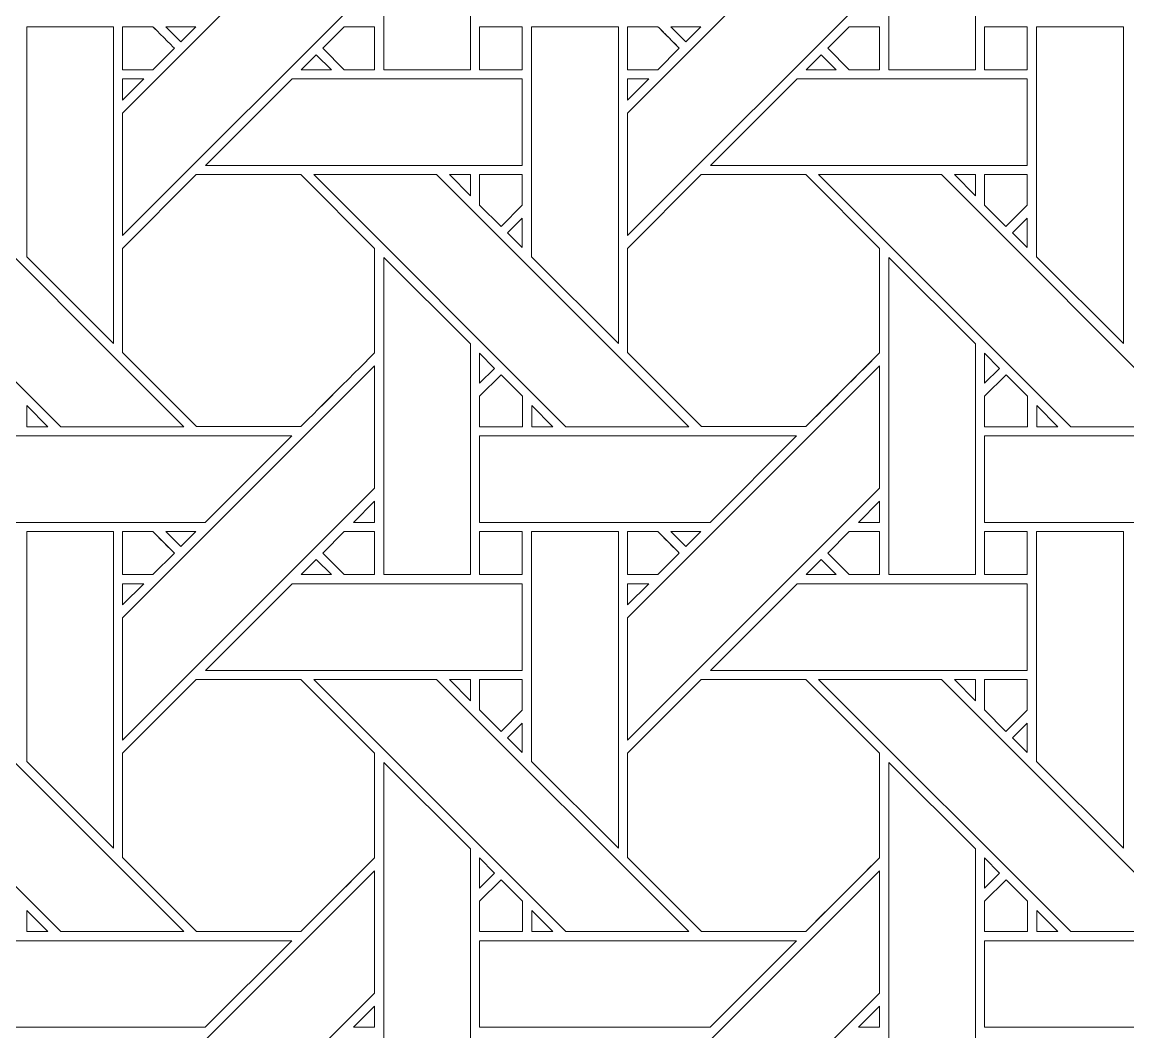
# Model space of a CAD drawing. Header units: inches. Extents: x 3.4 to 21.4, y 0.1 to 18.1.
# Drawn here: x 7.688 to 9.766, y 11.99 to 13.888 of the extents above; entities that cross this region are included whole.
import ezdxf

# ---------------------------------------------------------------- set-up
doc = ezdxf.new("R2010")
doc.units = ezdxf.units.IN
doc.header["$MEASUREMENT"] = 0
doc.layers.add('Design', color=7, linetype='Continuous', lineweight=0)

msp = doc.modelspace()

# ---------------------------------------------------------------- linework, layer by layer
at = {"layer": 'Design'}
for points, knots in [([(12.3829, 18.0948), (7.4123, 18.0948), (3.3829, 14.0653), (3.3829, 9.0948), (3.3829, 4.1242), (7.4123, 0.0948), (12.3829, 0.0948), (17.3534, 0.0948), (21.3829, 4.1242), (21.3829, 9.0948), (21.3829, 14.0653), (17.3534, 18.0948), (12.3829, 18.0948)], [0, 0, 0, 0, 1, 1, 1, 2, 2, 2, 3, 3, 3, 4, 4, 4, 4]), ([(12.3829, 17.2202), (7.8953, 17.2202), (4.2574, 13.5823), (4.2574, 9.0948), (4.2574, 4.6072), (7.8953, 0.9693), (12.3829, 0.9693), (16.8704, 0.9693), (20.5083, 4.6072), (20.5083, 9.0948), (20.5083, 13.5823), (16.8704, 17.2202), (12.3829, 17.2202)], [0, 0, 0, 0, 1, 1, 1, 2, 2, 2, 3, 3, 3, 4, 4, 4, 4]), ([(8.3676, 13.798), (8.3676, 13.798), (8.3676, 14.3939), (8.3676, 14.3939), (8.3676, 14.3939), (8.5303, 14.2317), (8.5303, 14.2317), (8.5303, 14.2317), (8.5303, 13.798), (8.5303, 13.798), (8.5303, 13.798), (8.3676, 13.798), (8.3676, 13.798)], [0, 0, 0, 0, 1, 1, 1, 2, 2, 2, 3, 3, 3, 4, 4, 4, 4]), ([(9.3163, 13.798), (9.3163, 13.798), (9.3163, 14.3939), (9.3163, 14.3939), (9.3163, 14.3939), (9.4791, 14.2317), (9.4791, 14.2317), (9.4791, 14.2317), (9.4791, 13.798), (9.4791, 13.798), (9.4791, 13.798), (9.3163, 13.798), (9.3163, 13.798)], [0, 0, 0, 0, 1, 1, 1, 2, 2, 2, 3, 3, 3, 4, 4, 4, 4]), ([(8.3504, 13.9603), (8.3504, 13.9603), (7.8768, 13.4866), (7.8768, 13.4866), (7.8768, 13.4866), (7.8768, 13.7167), (7.8768, 13.7167), (7.8768, 13.7167), (8.3504, 14.1903), (8.3504, 14.1903), (8.3504, 14.1903), (8.3504, 13.9603), (8.3504, 13.9603)], [0, 0, 0, 0, 1, 1, 1, 2, 2, 2, 3, 3, 3, 4, 4, 4, 4]), ([(9.2992, 13.9603), (9.2992, 13.9603), (8.8255, 13.4866), (8.8255, 13.4866), (8.8255, 13.4866), (8.8255, 13.7167), (8.8255, 13.7167), (8.8255, 13.7167), (9.2992, 14.1903), (9.2992, 14.1903), (9.2992, 14.1903), (9.2992, 13.9603), (9.2992, 13.9603)], [0, 0, 0, 0, 1, 1, 1, 2, 2, 2, 3, 3, 3, 4, 4, 4, 4]), ([(7.8596, 13.8788), (7.8596, 13.8788), (7.8596, 13.2837), (7.8596, 13.2837), (7.8596, 13.2837), (7.6967, 13.4466), (7.6967, 13.4466), (7.6967, 13.4466), (7.6967, 13.8788), (7.6967, 13.8788), (7.6967, 13.8788), (7.8596, 13.8788), (7.8596, 13.8788)], [0, 0, 0, 0, 1, 1, 1, 2, 2, 2, 3, 3, 3, 4, 4, 4, 4]), ([(7.8767, 13.7981), (7.8767, 13.7981), (7.8767, 13.8789), (7.8767, 13.8789), (7.8767, 13.8789), (7.9338, 13.8789), (7.9338, 13.8789), (7.9389, 13.8738), (7.9697, 13.8429), (7.9741, 13.8385), (7.9741, 13.8385), (7.9337, 13.7981), (7.9337, 13.7981), (7.9337, 13.7981), (7.8767, 13.7981), (7.8767, 13.7981)], [0, 0, 0, 0, 1, 1, 1, 2, 2, 2, 3, 3, 3, 4, 4, 4, 5, 5, 5, 5]), ([(7.9741, 13.8385), (7.9741, 13.8385), (7.9337, 13.7981), (7.9337, 13.7981), (7.9337, 13.7981), (7.8767, 13.7981), (7.8767, 13.7981), (7.8767, 13.7981), (7.8767, 13.8789), (7.8767, 13.8789), (7.8767, 13.8789), (7.9338, 13.8789), (7.9338, 13.8789), (7.939, 13.8736), (7.9698, 13.8428), (7.9741, 13.8385)], [0, 0, 0, 0, 1, 1, 1, 2, 2, 2, 3, 3, 3, 4, 4, 4, 5, 5, 5, 5]), ([(7.9582, 13.8788), (7.9582, 13.8788), (8.0146, 13.8788), (8.0146, 13.8788), (8.0146, 13.8788), (7.9864, 13.8506), (7.9864, 13.8506), (7.9864, 13.8506), (7.9582, 13.8788), (7.9582, 13.8788)], [0, 0, 0, 0, 1, 1, 1, 2, 2, 2, 3, 3, 3, 3]), ([(8.2933, 13.7981), (8.2933, 13.7981), (8.2529, 13.8385), (8.2529, 13.8385), (8.2529, 13.8385), (8.2934, 13.8789), (8.2934, 13.8789), (8.2934, 13.8789), (8.3504, 13.8789), (8.3504, 13.8789), (8.3504, 13.8789), (8.3504, 13.7981), (8.3504, 13.7981), (8.3504, 13.7981), (8.2933, 13.7981), (8.2933, 13.7981)], [0, 0, 0, 0, 1, 1, 1, 2, 2, 2, 3, 3, 3, 4, 4, 4, 5, 5, 5, 5]), ([(8.3504, 13.8789), (8.3504, 13.8789), (8.3504, 13.7981), (8.3504, 13.7981), (8.3504, 13.7981), (8.2933, 13.7981), (8.2933, 13.7981), (8.2933, 13.7981), (8.2529, 13.8385), (8.2529, 13.8385), (8.2529, 13.8385), (8.2934, 13.8789), (8.2934, 13.8789), (8.2934, 13.8789), (8.3504, 13.8789), (8.3504, 13.8789)], [0, 0, 0, 0, 1, 1, 1, 2, 2, 2, 3, 3, 3, 4, 4, 4, 5, 5, 5, 5]), ([(8.5476, 13.7981), (8.5476, 13.7981), (8.5476, 13.8789), (8.5476, 13.8789), (8.5476, 13.8789), (8.6278, 13.8789), (8.6278, 13.8789), (8.6278, 13.8789), (8.6278, 13.7981), (8.6278, 13.7981), (8.6278, 13.7981), (8.5476, 13.7981), (8.5476, 13.7981)], [0, 0, 0, 0, 1, 1, 1, 2, 2, 2, 3, 3, 3, 4, 4, 4, 4]), ([(8.6278, 13.8789), (8.6278, 13.8789), (8.6278, 13.7981), (8.6278, 13.7981), (8.6278, 13.7981), (8.5476, 13.7981), (8.5476, 13.7981), (8.5476, 13.7981), (8.5476, 13.8789), (8.5476, 13.8789), (8.5476, 13.8789), (8.6278, 13.8789), (8.6278, 13.8789)], [0, 0, 0, 0, 1, 1, 1, 2, 2, 2, 3, 3, 3, 4, 4, 4, 4]), ([(8.6454, 13.4466), (8.6454, 13.4466), (8.6454, 13.8788), (8.6454, 13.8788), (8.6454, 13.8788), (8.8083, 13.8788), (8.8083, 13.8788), (8.8083, 13.8788), (8.8083, 13.2837), (8.8083, 13.2837), (8.8083, 13.2837), (8.6454, 13.4466), (8.6454, 13.4466)], [0, 0, 0, 0, 1, 1, 1, 2, 2, 2, 3, 3, 3, 4, 4, 4, 4]), ([(8.8255, 13.7981), (8.8255, 13.7981), (8.8255, 13.8789), (8.8255, 13.8789), (8.8255, 13.8789), (8.8825, 13.8789), (8.8825, 13.8789), (8.8877, 13.8738), (8.9184, 13.8429), (8.9228, 13.8385), (8.9228, 13.8385), (8.8824, 13.7981), (8.8824, 13.7981), (8.8824, 13.7981), (8.8255, 13.7981), (8.8255, 13.7981)], [0, 0, 0, 0, 1, 1, 1, 2, 2, 2, 3, 3, 3, 4, 4, 4, 5, 5, 5, 5]), ([(8.907, 13.8544), (8.907, 13.8544), (8.9228, 13.8385), (8.9228, 13.8385), (8.9228, 13.8385), (8.8824, 13.7981), (8.8824, 13.7981), (8.8824, 13.7981), (8.8255, 13.7981), (8.8255, 13.7981), (8.8255, 13.7981), (8.8255, 13.8789), (8.8255, 13.8789), (8.8255, 13.8789), (8.8825, 13.8789), (8.8825, 13.8789), (8.8879, 13.8736), (8.8977, 13.8637), (8.907, 13.8544)], [0, 0, 0, 0, 1, 1, 1, 2, 2, 2, 3, 3, 3, 4, 4, 4, 5, 5, 5, 6, 6, 6, 6]), ([(8.9351, 13.8506), (8.9351, 13.8506), (8.9069, 13.8788), (8.9069, 13.8788), (8.9069, 13.8788), (8.9634, 13.8788), (8.9634, 13.8788), (8.9634, 13.8788), (8.9351, 13.8506), (8.9351, 13.8506)], [0, 0, 0, 0, 1, 1, 1, 2, 2, 2, 3, 3, 3, 3]), ([(9.242, 13.7981), (9.242, 13.7981), (9.2017, 13.8385), (9.2017, 13.8385), (9.2017, 13.8385), (9.2421, 13.8789), (9.2421, 13.8789), (9.2421, 13.8789), (9.2991, 13.8789), (9.2991, 13.8789), (9.2991, 13.8789), (9.2991, 13.7981), (9.2991, 13.7981), (9.2991, 13.7981), (9.242, 13.7981), (9.242, 13.7981)], [0, 0, 0, 0, 1, 1, 1, 2, 2, 2, 3, 3, 3, 4, 4, 4, 5, 5, 5, 5]), ([(9.2991, 13.8789), (9.2991, 13.8789), (9.2991, 13.7981), (9.2991, 13.7981), (9.2991, 13.7981), (9.242, 13.7981), (9.242, 13.7981), (9.242, 13.7981), (9.2017, 13.8385), (9.2017, 13.8385), (9.2017, 13.8385), (9.2421, 13.8789), (9.2421, 13.8789), (9.2421, 13.8789), (9.2991, 13.8789), (9.2991, 13.8789)], [0, 0, 0, 0, 1, 1, 1, 2, 2, 2, 3, 3, 3, 4, 4, 4, 5, 5, 5, 5]), ([(9.4963, 13.8789), (9.4963, 13.8789), (9.5766, 13.8789), (9.5766, 13.8789), (9.5766, 13.8789), (9.5766, 13.7981), (9.5766, 13.7981), (9.5766, 13.7981), (9.4963, 13.7981), (9.4963, 13.7981), (9.4963, 13.7981), (9.4963, 13.8789), (9.4963, 13.8789)], [0, 0, 0, 0, 1, 1, 1, 2, 2, 2, 3, 3, 3, 4, 4, 4, 4]), ([(9.5766, 13.8789), (9.5766, 13.8789), (9.5766, 13.7981), (9.5766, 13.7981), (9.5766, 13.7981), (9.4963, 13.7981), (9.4963, 13.7981), (9.4963, 13.7981), (9.4963, 13.8789), (9.4963, 13.8789), (9.4963, 13.8789), (9.5766, 13.8789), (9.5766, 13.8789)], [0, 0, 0, 0, 1, 1, 1, 2, 2, 2, 3, 3, 3, 4, 4, 4, 4]), ([(9.7571, 13.8788), (9.7571, 13.8788), (9.7571, 13.2837), (9.7571, 13.2837), (9.7571, 13.2837), (9.5942, 13.4466), (9.5942, 13.4466), (9.5942, 13.4466), (9.5942, 13.8788), (9.5942, 13.8788), (9.5942, 13.8788), (9.7571, 13.8788), (9.7571, 13.8788)], [0, 0, 0, 0, 1, 1, 1, 2, 2, 2, 3, 3, 3, 4, 4, 4, 4]), ([(8.2691, 13.798), (8.2691, 13.798), (8.2126, 13.798), (8.2126, 13.798), (8.2126, 13.798), (8.2408, 13.8263), (8.2408, 13.8263), (8.2408, 13.8263), (8.2691, 13.798), (8.2691, 13.798)], [0, 0, 0, 0, 1, 1, 1, 2, 2, 2, 3, 3, 3, 3]), ([(9.2178, 13.798), (9.2178, 13.798), (9.1613, 13.798), (9.1613, 13.798), (9.1613, 13.798), (9.1896, 13.8263), (9.1896, 13.8263), (9.1896, 13.8263), (9.2178, 13.798), (9.2178, 13.798)], [0, 0, 0, 0, 1, 1, 1, 2, 2, 2, 3, 3, 3, 3]), ([(7.9166, 13.7809), (7.9166, 13.7809), (7.8768, 13.7411), (7.8768, 13.7411), (7.8768, 13.7411), (7.8768, 13.7809), (7.8768, 13.7809), (7.8768, 13.7809), (7.9166, 13.7809), (7.9166, 13.7809)], [0, 0, 0, 0, 1, 1, 1, 2, 2, 2, 3, 3, 3, 3]), ([(8.6279, 13.7809), (8.6279, 13.7809), (8.6279, 13.6181), (8.6279, 13.6181), (8.6279, 13.6181), (8.0326, 13.6181), (8.0326, 13.6181), (8.0326, 13.6181), (8.1954, 13.7809), (8.1954, 13.7809), (8.1954, 13.7809), (8.6279, 13.7809), (8.6279, 13.7809)], [0, 0, 0, 0, 1, 1, 1, 2, 2, 2, 3, 3, 3, 4, 4, 4, 4]), ([(8.8255, 13.7411), (8.8255, 13.7411), (8.8255, 13.7809), (8.8255, 13.7809), (8.8255, 13.7809), (8.8653, 13.7809), (8.8653, 13.7809), (8.8653, 13.7809), (8.8255, 13.7411), (8.8255, 13.7411)], [0, 0, 0, 0, 1, 1, 1, 2, 2, 2, 3, 3, 3, 3]), ([(9.5766, 13.7809), (9.5766, 13.7809), (9.5766, 13.6181), (9.5766, 13.6181), (9.5766, 13.6181), (8.9813, 13.6181), (8.9813, 13.6181), (8.9813, 13.6181), (9.1442, 13.7809), (9.1442, 13.7809), (9.1442, 13.7809), (9.5766, 13.7809), (9.5766, 13.7809)], [0, 0, 0, 0, 1, 1, 1, 2, 2, 2, 3, 3, 3, 4, 4, 4, 4]), ([(7.5181, 13.601), (7.5181, 13.601), (7.9918, 13.1273), (7.9918, 13.1273), (7.9918, 13.1273), (7.7607, 13.1273), (7.7607, 13.1273), (7.7607, 13.1273), (7.2872, 13.601), (7.2872, 13.601), (7.2872, 13.601), (7.5181, 13.601), (7.5181, 13.601)], [0, 0, 0, 0, 1, 1, 1, 2, 2, 2, 3, 3, 3, 4, 4, 4, 4]), ([(8.2117, 13.1274), (8.2117, 13.1274), (8.016, 13.1274), (8.016, 13.1274), (8.016, 13.1274), (7.8767, 13.2666), (7.8767, 13.2666), (7.8767, 13.2666), (7.8767, 13.4623), (7.8767, 13.4623), (7.8767, 13.4623), (8.0154, 13.601), (8.0154, 13.601), (8.0154, 13.601), (8.2116, 13.601), (8.2116, 13.601), (8.2116, 13.601), (8.3504, 13.4623), (8.3504, 13.4623), (8.3504, 13.4623), (8.3504, 13.2661), (8.3504, 13.2661), (8.3326, 13.2481), (8.2207, 13.1364), (8.2117, 13.1274)], [0, 0, 0, 0, 1, 1, 1, 2, 2, 2, 3, 3, 3, 4, 4, 4, 5, 5, 5, 6, 6, 6, 7, 7, 7, 8, 8, 8, 8]), ([(8.2116, 13.601), (8.2116, 13.601), (8.3504, 13.4623), (8.3504, 13.4623), (8.3504, 13.4623), (8.3504, 13.2661), (8.3504, 13.2661), (8.3327, 13.2482), (8.2207, 13.1365), (8.2117, 13.1274), (8.2117, 13.1274), (8.016, 13.1274), (8.016, 13.1274), (8.016, 13.1274), (7.8767, 13.2666), (7.8767, 13.2666), (7.8767, 13.2666), (7.8767, 13.4623), (7.8767, 13.4623), (7.8767, 13.4623), (8.0154, 13.601), (8.0154, 13.601), (8.0154, 13.601), (8.2116, 13.601), (8.2116, 13.601)], [0, 0, 0, 0, 1, 1, 1, 2, 2, 2, 3, 3, 3, 4, 4, 4, 5, 5, 5, 6, 6, 6, 7, 7, 7, 8, 8, 8, 8]), ([(8.9405, 13.1273), (8.9405, 13.1273), (8.7095, 13.1273), (8.7095, 13.1273), (8.7095, 13.1273), (8.2359, 13.601), (8.2359, 13.601), (8.2359, 13.601), (8.4669, 13.601), (8.4669, 13.601), (8.4669, 13.601), (8.9405, 13.1273), (8.9405, 13.1273)], [0, 0, 0, 0, 1, 1, 1, 2, 2, 2, 3, 3, 3, 4, 4, 4, 4]), ([(8.491, 13.601), (8.491, 13.601), (8.5304, 13.601), (8.5304, 13.601), (8.5304, 13.601), (8.5304, 13.5611), (8.5304, 13.5611), (8.5304, 13.5611), (8.491, 13.601), (8.491, 13.601)], [0, 0, 0, 0, 1, 1, 1, 2, 2, 2, 3, 3, 3, 3]), ([(8.6278, 13.601), (8.6278, 13.601), (8.6278, 13.5434), (8.6278, 13.5434), (8.6278, 13.5434), (8.5879, 13.5035), (8.5879, 13.5035), (8.5879, 13.5035), (8.5476, 13.5438), (8.5476, 13.5438), (8.5476, 13.5438), (8.5476, 13.601), (8.5476, 13.601), (8.5476, 13.601), (8.6278, 13.601), (8.6278, 13.601)], [0, 0, 0, 0, 1, 1, 1, 2, 2, 2, 3, 3, 3, 4, 4, 4, 5, 5, 5, 5]), ([(8.6278, 13.5434), (8.6278, 13.5434), (8.5879, 13.5035), (8.5879, 13.5035), (8.5879, 13.5035), (8.5476, 13.5438), (8.5476, 13.5438), (8.5476, 13.5438), (8.5476, 13.601), (8.5476, 13.601), (8.5476, 13.601), (8.6278, 13.601), (8.6278, 13.601), (8.6278, 13.601), (8.6278, 13.5434), (8.6278, 13.5434)], [0, 0, 0, 0, 1, 1, 1, 2, 2, 2, 3, 3, 3, 4, 4, 4, 5, 5, 5, 5]), ([(9.1604, 13.1274), (9.1604, 13.1274), (8.9647, 13.1274), (8.9647, 13.1274), (8.9647, 13.1274), (8.8255, 13.2666), (8.8255, 13.2666), (8.8255, 13.2666), (8.8255, 13.4623), (8.8255, 13.4623), (8.8255, 13.4623), (8.9642, 13.601), (8.9642, 13.601), (8.9642, 13.601), (9.1604, 13.601), (9.1604, 13.601), (9.1604, 13.601), (9.2991, 13.4623), (9.2991, 13.4623), (9.2991, 13.4623), (9.2991, 13.2661), (9.2991, 13.2661), (9.2813, 13.2481), (9.1694, 13.1364), (9.1604, 13.1274)], [0, 0, 0, 0, 1, 1, 1, 2, 2, 2, 3, 3, 3, 4, 4, 4, 5, 5, 5, 6, 6, 6, 7, 7, 7, 8, 8, 8, 8]), ([(8.9642, 13.601), (8.9642, 13.601), (9.1604, 13.601), (9.1604, 13.601), (9.1604, 13.601), (9.2991, 13.4623), (9.2991, 13.4623), (9.2991, 13.4623), (9.2991, 13.2661), (9.2991, 13.2661), (9.2815, 13.2483), (9.1695, 13.1365), (9.1604, 13.1274), (9.1604, 13.1274), (8.9647, 13.1274), (8.9647, 13.1274), (8.9647, 13.1274), (8.8255, 13.2666), (8.8255, 13.2666), (8.8255, 13.2666), (8.8255, 13.4623), (8.8255, 13.4623), (8.8255, 13.4623), (8.9642, 13.601), (8.9642, 13.601)], [0, 0, 0, 0, 1, 1, 1, 2, 2, 2, 3, 3, 3, 4, 4, 4, 5, 5, 5, 6, 6, 6, 7, 7, 7, 8, 8, 8, 8]), ([(9.4156, 13.601), (9.4156, 13.601), (9.8892, 13.1273), (9.8892, 13.1273), (9.8892, 13.1273), (9.6582, 13.1273), (9.6582, 13.1273), (9.6582, 13.1273), (9.1846, 13.601), (9.1846, 13.601), (9.1846, 13.601), (9.4156, 13.601), (9.4156, 13.601)], [0, 0, 0, 0, 1, 1, 1, 2, 2, 2, 3, 3, 3, 4, 4, 4, 4]), ([(9.4791, 13.601), (9.4791, 13.601), (9.4791, 13.5611), (9.4791, 13.5611), (9.4791, 13.5611), (9.4397, 13.601), (9.4397, 13.601), (9.4397, 13.601), (9.4791, 13.601), (9.4791, 13.601)], [0, 0, 0, 0, 1, 1, 1, 2, 2, 2, 3, 3, 3, 3]), ([(9.5766, 13.601), (9.5766, 13.601), (9.5766, 13.5434), (9.5766, 13.5434), (9.5766, 13.5434), (9.5366, 13.5035), (9.5366, 13.5035), (9.5366, 13.5035), (9.4963, 13.5438), (9.4963, 13.5438), (9.4963, 13.5438), (9.4963, 13.601), (9.4963, 13.601), (9.4963, 13.601), (9.5766, 13.601), (9.5766, 13.601)], [0, 0, 0, 0, 1, 1, 1, 2, 2, 2, 3, 3, 3, 4, 4, 4, 5, 5, 5, 5]), ([(9.5366, 13.5035), (9.5366, 13.5035), (9.4963, 13.5438), (9.4963, 13.5438), (9.4963, 13.5438), (9.4963, 13.601), (9.4963, 13.601), (9.4963, 13.601), (9.5766, 13.601), (9.5766, 13.601), (9.5766, 13.601), (9.5766, 13.5434), (9.5766, 13.5434), (9.5766, 13.5434), (9.5366, 13.5035), (9.5366, 13.5035)], [0, 0, 0, 0, 1, 1, 1, 2, 2, 2, 3, 3, 3, 4, 4, 4, 5, 5, 5, 5]), ([(8.6279, 13.5191), (8.6279, 13.5191), (8.6279, 13.464), (8.6279, 13.464), (8.6279, 13.464), (8.6001, 13.4913), (8.6001, 13.4913), (8.6001, 13.4913), (8.6279, 13.5191), (8.6279, 13.5191)], [0, 0, 0, 0, 1, 1, 1, 2, 2, 2, 3, 3, 3, 3]), ([(9.5766, 13.5191), (9.5766, 13.5191), (9.5766, 13.464), (9.5766, 13.464), (9.5766, 13.464), (9.5488, 13.4913), (9.5488, 13.4913), (9.5488, 13.4913), (9.5766, 13.5191), (9.5766, 13.5191)], [0, 0, 0, 0, 1, 1, 1, 2, 2, 2, 3, 3, 3, 3]), ([(8.3676, 12.8493), (8.3676, 12.8493), (8.3676, 13.4452), (8.3676, 13.4452), (8.3676, 13.4452), (8.5303, 13.283), (8.5303, 13.283), (8.5303, 13.283), (8.5303, 12.8493), (8.5303, 12.8493), (8.5303, 12.8493), (8.3676, 12.8493), (8.3676, 12.8493)], [0, 0, 0, 0, 1, 1, 1, 2, 2, 2, 3, 3, 3, 4, 4, 4, 4]), ([(9.3163, 12.8493), (9.3163, 12.8493), (9.3163, 13.4452), (9.3163, 13.4452), (9.3163, 13.4452), (9.4791, 13.283), (9.4791, 13.283), (9.4791, 13.283), (9.4791, 12.8493), (9.4791, 12.8493), (9.4791, 12.8493), (9.3163, 12.8493), (9.3163, 12.8493)], [0, 0, 0, 0, 1, 1, 1, 2, 2, 2, 3, 3, 3, 4, 4, 4, 4]), ([(8.5476, 13.2088), (8.5476, 13.2088), (8.5476, 13.2655), (8.5476, 13.2655), (8.5476, 13.2655), (8.5758, 13.2369), (8.5758, 13.2369), (8.5758, 13.2369), (8.5476, 13.2088), (8.5476, 13.2088)], [0, 0, 0, 0, 1, 1, 1, 2, 2, 2, 3, 3, 3, 3]), ([(9.4964, 13.2088), (9.4964, 13.2088), (9.4964, 13.2655), (9.4964, 13.2655), (9.4964, 13.2655), (9.5246, 13.2369), (9.5246, 13.2369), (9.5246, 13.2369), (9.4964, 13.2088), (9.4964, 13.2088)], [0, 0, 0, 0, 1, 1, 1, 2, 2, 2, 3, 3, 3, 3]), ([(8.3504, 13.0116), (8.3504, 13.0116), (7.8768, 12.5379), (7.8768, 12.5379), (7.8768, 12.5379), (7.8768, 12.768), (7.8768, 12.768), (7.8768, 12.768), (8.3504, 13.2416), (8.3504, 13.2416), (8.3504, 13.2416), (8.3504, 13.0116), (8.3504, 13.0116)], [0, 0, 0, 0, 1, 1, 1, 2, 2, 2, 3, 3, 3, 4, 4, 4, 4]), ([(9.2992, 13.0116), (9.2992, 13.0116), (8.8255, 12.5379), (8.8255, 12.5379), (8.8255, 12.5379), (8.8255, 12.768), (8.8255, 12.768), (8.8255, 12.768), (9.2992, 13.2416), (9.2992, 13.2416), (9.2992, 13.2416), (9.2992, 13.0116), (9.2992, 13.0116)], [0, 0, 0, 0, 1, 1, 1, 2, 2, 2, 3, 3, 3, 4, 4, 4, 4]), ([(8.5476, 13.1271), (8.5476, 13.1271), (8.5476, 13.1844), (8.5476, 13.1844), (8.5476, 13.1844), (8.5879, 13.2247), (8.5879, 13.2247), (8.5879, 13.2247), (8.6282, 13.1844), (8.6282, 13.1844), (8.6282, 13.1844), (8.6282, 13.1271), (8.6282, 13.1271), (8.6282, 13.1271), (8.5476, 13.1271), (8.5476, 13.1271)], [0, 0, 0, 0, 1, 1, 1, 2, 2, 2, 3, 3, 3, 4, 4, 4, 5, 5, 5, 5]), ([(8.5879, 13.2247), (8.5879, 13.2247), (8.6282, 13.1844), (8.6282, 13.1844), (8.6282, 13.1844), (8.6282, 13.1271), (8.6282, 13.1271), (8.6282, 13.1271), (8.5476, 13.1271), (8.5476, 13.1271), (8.5476, 13.1271), (8.5476, 13.1844), (8.5476, 13.1844), (8.5476, 13.1844), (8.5879, 13.2247), (8.5879, 13.2247)], [0, 0, 0, 0, 1, 1, 1, 2, 2, 2, 3, 3, 3, 4, 4, 4, 5, 5, 5, 5]), ([(9.4963, 13.1271), (9.4963, 13.1271), (9.4963, 13.1844), (9.4963, 13.1844), (9.4963, 13.1844), (9.5367, 13.2247), (9.5367, 13.2247), (9.5367, 13.2247), (9.577, 13.1844), (9.577, 13.1844), (9.577, 13.1844), (9.577, 13.1271), (9.577, 13.1271), (9.577, 13.1271), (9.4963, 13.1271), (9.4963, 13.1271)], [0, 0, 0, 0, 1, 1, 1, 2, 2, 2, 3, 3, 3, 4, 4, 4, 5, 5, 5, 5]), ([(9.5367, 13.2247), (9.5367, 13.2247), (9.577, 13.1844), (9.577, 13.1844), (9.577, 13.1844), (9.577, 13.1271), (9.577, 13.1271), (9.577, 13.1271), (9.4963, 13.1271), (9.4963, 13.1271), (9.4963, 13.1271), (9.4963, 13.1844), (9.4963, 13.1844), (9.4963, 13.1844), (9.5367, 13.2247), (9.5367, 13.2247)], [0, 0, 0, 0, 1, 1, 1, 2, 2, 2, 3, 3, 3, 4, 4, 4, 5, 5, 5, 5]), ([(7.6968, 13.1273), (7.6968, 13.1273), (7.6968, 13.1671), (7.6968, 13.1671), (7.6968, 13.1671), (7.7365, 13.1273), (7.7365, 13.1273), (7.7365, 13.1273), (7.6968, 13.1273), (7.6968, 13.1273)], [0, 0, 0, 0, 1, 1, 1, 2, 2, 2, 3, 3, 3, 3]), ([(8.6455, 13.1273), (8.6455, 13.1273), (8.6455, 13.1671), (8.6455, 13.1671), (8.6455, 13.1671), (8.6853, 13.1273), (8.6853, 13.1273), (8.6853, 13.1273), (8.6455, 13.1273), (8.6455, 13.1273)], [0, 0, 0, 0, 1, 1, 1, 2, 2, 2, 3, 3, 3, 3]), ([(9.5943, 13.1273), (9.5943, 13.1273), (9.5943, 13.1671), (9.5943, 13.1671), (9.5943, 13.1671), (9.634, 13.1273), (9.634, 13.1273), (9.634, 13.1273), (9.5943, 13.1273), (9.5943, 13.1273)], [0, 0, 0, 0, 1, 1, 1, 2, 2, 2, 3, 3, 3, 3]), ([(8.1946, 13.1101), (8.1946, 13.1101), (8.0319, 12.9474), (8.0319, 12.9474), (8.0319, 12.9474), (7.5989, 12.9474), (7.5989, 12.9474), (7.5989, 12.9474), (7.5989, 13.1101), (7.5989, 13.1101), (7.5989, 13.1101), (8.1946, 13.1101), (8.1946, 13.1101)], [0, 0, 0, 0, 1, 1, 1, 2, 2, 2, 3, 3, 3, 4, 4, 4, 4]), ([(9.1433, 13.1101), (9.1433, 13.1101), (8.9806, 12.9474), (8.9806, 12.9474), (8.9806, 12.9474), (8.5476, 12.9474), (8.5476, 12.9474), (8.5476, 12.9474), (8.5476, 13.1101), (8.5476, 13.1101), (8.5476, 13.1101), (9.1433, 13.1101), (9.1433, 13.1101)], [0, 0, 0, 0, 1, 1, 1, 2, 2, 2, 3, 3, 3, 4, 4, 4, 4]), ([(10.0921, 13.1101), (10.0921, 13.1101), (9.9293, 12.9474), (9.9293, 12.9474), (9.9293, 12.9474), (9.4964, 12.9474), (9.4964, 12.9474), (9.4964, 12.9474), (9.4964, 13.1101), (9.4964, 13.1101), (9.4964, 13.1101), (10.0921, 13.1101), (10.0921, 13.1101)], [0, 0, 0, 0, 1, 1, 1, 2, 2, 2, 3, 3, 3, 4, 4, 4, 4]), ([(8.3107, 12.9474), (8.3107, 12.9474), (8.3504, 12.9872), (8.3504, 12.9872), (8.3504, 12.9872), (8.3504, 12.9474), (8.3504, 12.9474), (8.3504, 12.9474), (8.3107, 12.9474), (8.3107, 12.9474)], [0, 0, 0, 0, 1, 1, 1, 2, 2, 2, 3, 3, 3, 3]), ([(9.2594, 12.9474), (9.2594, 12.9474), (9.2992, 12.9872), (9.2992, 12.9872), (9.2992, 12.9872), (9.2992, 12.9474), (9.2992, 12.9474), (9.2992, 12.9474), (9.2594, 12.9474), (9.2594, 12.9474)], [0, 0, 0, 0, 1, 1, 1, 2, 2, 2, 3, 3, 3, 3]), ([(7.6967, 12.4979), (7.6967, 12.4979), (7.6967, 12.9301), (7.6967, 12.9301), (7.6967, 12.9301), (7.8596, 12.9301), (7.8596, 12.9301), (7.8596, 12.9301), (7.8596, 12.335), (7.8596, 12.335), (7.8596, 12.335), (7.6967, 12.4979), (7.6967, 12.4979)], [0, 0, 0, 0, 1, 1, 1, 2, 2, 2, 3, 3, 3, 4, 4, 4, 4]), ([(7.8767, 12.8494), (7.8767, 12.8494), (7.8767, 12.9301), (7.8767, 12.9301), (7.8767, 12.9301), (7.9338, 12.9301), (7.9338, 12.9301), (7.9389, 12.925), (7.9697, 12.8942), (7.9741, 12.8898), (7.9741, 12.8898), (7.9337, 12.8494), (7.9337, 12.8494), (7.9337, 12.8494), (7.8767, 12.8494), (7.8767, 12.8494)], [0, 0, 0, 0, 1, 1, 1, 2, 2, 2, 3, 3, 3, 4, 4, 4, 5, 5, 5, 5]), ([(7.9741, 12.8898), (7.9741, 12.8898), (7.9337, 12.8494), (7.9337, 12.8494), (7.9337, 12.8494), (7.8767, 12.8494), (7.8767, 12.8494), (7.8767, 12.8494), (7.8767, 12.9301), (7.8767, 12.9301), (7.8767, 12.9301), (7.9338, 12.9301), (7.9338, 12.9301), (7.939, 12.9249), (7.9698, 12.8941), (7.9741, 12.8898)], [0, 0, 0, 0, 1, 1, 1, 2, 2, 2, 3, 3, 3, 4, 4, 4, 5, 5, 5, 5]), ([(7.9864, 12.9019), (7.9864, 12.9019), (7.9582, 12.9301), (7.9582, 12.9301), (7.9582, 12.9301), (8.0146, 12.9301), (8.0146, 12.9301), (8.0146, 12.9301), (7.9864, 12.9019), (7.9864, 12.9019)], [0, 0, 0, 0, 1, 1, 1, 2, 2, 2, 3, 3, 3, 3]), ([(8.2933, 12.8494), (8.2933, 12.8494), (8.2529, 12.8897), (8.2529, 12.8897), (8.2529, 12.8897), (8.2933, 12.9302), (8.2933, 12.9302), (8.2933, 12.9302), (8.3504, 12.9302), (8.3504, 12.9302), (8.3504, 12.9302), (8.3504, 12.8494), (8.3504, 12.8494), (8.3504, 12.8494), (8.2933, 12.8494), (8.2933, 12.8494)], [0, 0, 0, 0, 1, 1, 1, 2, 2, 2, 3, 3, 3, 4, 4, 4, 5, 5, 5, 5]), ([(8.3504, 12.9302), (8.3504, 12.9302), (8.3504, 12.8494), (8.3504, 12.8494), (8.3504, 12.8494), (8.2933, 12.8494), (8.2933, 12.8494), (8.2933, 12.8494), (8.2529, 12.8897), (8.2529, 12.8897), (8.2529, 12.8897), (8.2933, 12.9302), (8.2933, 12.9302), (8.2933, 12.9302), (8.3504, 12.9302), (8.3504, 12.9302)], [0, 0, 0, 0, 1, 1, 1, 2, 2, 2, 3, 3, 3, 4, 4, 4, 5, 5, 5, 5]), ([(8.5476, 12.8494), (8.5476, 12.8494), (8.5476, 12.9301), (8.5476, 12.9301), (8.5476, 12.9301), (8.6278, 12.9301), (8.6278, 12.9301), (8.6278, 12.9301), (8.6278, 12.8494), (8.6278, 12.8494), (8.6278, 12.8494), (8.5476, 12.8494), (8.5476, 12.8494)], [0, 0, 0, 0, 1, 1, 1, 2, 2, 2, 3, 3, 3, 4, 4, 4, 4]), ([(8.6278, 12.9301), (8.6278, 12.9301), (8.6278, 12.8494), (8.6278, 12.8494), (8.6278, 12.8494), (8.5476, 12.8494), (8.5476, 12.8494), (8.5476, 12.8494), (8.5476, 12.9301), (8.5476, 12.9301), (8.5476, 12.9301), (8.6278, 12.9301), (8.6278, 12.9301)], [0, 0, 0, 0, 1, 1, 1, 2, 2, 2, 3, 3, 3, 4, 4, 4, 4]), ([(8.8083, 12.9301), (8.8083, 12.9301), (8.8083, 12.335), (8.8083, 12.335), (8.8083, 12.335), (8.6454, 12.4979), (8.6454, 12.4979), (8.6454, 12.4979), (8.6454, 12.9301), (8.6454, 12.9301), (8.6454, 12.9301), (8.8083, 12.9301), (8.8083, 12.9301)], [0, 0, 0, 0, 1, 1, 1, 2, 2, 2, 3, 3, 3, 4, 4, 4, 4]), ([(8.8255, 12.8494), (8.8255, 12.8494), (8.8255, 12.9301), (8.8255, 12.9301), (8.8255, 12.9301), (8.8825, 12.9301), (8.8825, 12.9301), (8.8877, 12.925), (8.9184, 12.8942), (8.9228, 12.8898), (8.9228, 12.8898), (8.8824, 12.8494), (8.8824, 12.8494), (8.8824, 12.8494), (8.8255, 12.8494), (8.8255, 12.8494)], [0, 0, 0, 0, 1, 1, 1, 2, 2, 2, 3, 3, 3, 4, 4, 4, 5, 5, 5, 5]), ([(8.9228, 12.8898), (8.9228, 12.8898), (8.8824, 12.8494), (8.8824, 12.8494), (8.8824, 12.8494), (8.8255, 12.8494), (8.8255, 12.8494), (8.8255, 12.8494), (8.8255, 12.9301), (8.8255, 12.9301), (8.8255, 12.9301), (8.8825, 12.9301), (8.8825, 12.9301), (8.8878, 12.9249), (8.9186, 12.8941), (8.9228, 12.8898)], [0, 0, 0, 0, 1, 1, 1, 2, 2, 2, 3, 3, 3, 4, 4, 4, 5, 5, 5, 5]), ([(8.9069, 12.9301), (8.9069, 12.9301), (8.9634, 12.9301), (8.9634, 12.9301), (8.9634, 12.9301), (8.9351, 12.9019), (8.9351, 12.9019), (8.9351, 12.9019), (8.9069, 12.9301), (8.9069, 12.9301)], [0, 0, 0, 0, 1, 1, 1, 2, 2, 2, 3, 3, 3, 3]), ([(9.242, 12.8494), (9.242, 12.8494), (9.2017, 12.8897), (9.2017, 12.8897), (9.2017, 12.8897), (9.2421, 12.9302), (9.2421, 12.9302), (9.2421, 12.9302), (9.2991, 12.9302), (9.2991, 12.9302), (9.2991, 12.9302), (9.2991, 12.8494), (9.2991, 12.8494), (9.2991, 12.8494), (9.242, 12.8494), (9.242, 12.8494)], [0, 0, 0, 0, 1, 1, 1, 2, 2, 2, 3, 3, 3, 4, 4, 4, 5, 5, 5, 5]), ([(9.2991, 12.9302), (9.2991, 12.9302), (9.2991, 12.8494), (9.2991, 12.8494), (9.2991, 12.8494), (9.242, 12.8494), (9.242, 12.8494), (9.242, 12.8494), (9.2017, 12.8897), (9.2017, 12.8897), (9.2017, 12.8897), (9.2421, 12.9302), (9.2421, 12.9302), (9.2421, 12.9302), (9.2991, 12.9302), (9.2991, 12.9302)], [0, 0, 0, 0, 1, 1, 1, 2, 2, 2, 3, 3, 3, 4, 4, 4, 5, 5, 5, 5]), ([(9.4963, 12.9301), (9.4963, 12.9301), (9.5766, 12.9301), (9.5766, 12.9301), (9.5766, 12.9301), (9.5766, 12.8494), (9.5766, 12.8494), (9.5766, 12.8494), (9.4963, 12.8494), (9.4963, 12.8494), (9.4963, 12.8494), (9.4963, 12.9301), (9.4963, 12.9301)], [0, 0, 0, 0, 1, 1, 1, 2, 2, 2, 3, 3, 3, 4, 4, 4, 4]), ([(9.5766, 12.9301), (9.5766, 12.9301), (9.5766, 12.8494), (9.5766, 12.8494), (9.5766, 12.8494), (9.4963, 12.8494), (9.4963, 12.8494), (9.4963, 12.8494), (9.4963, 12.9301), (9.4963, 12.9301), (9.4963, 12.9301), (9.5766, 12.9301), (9.5766, 12.9301)], [0, 0, 0, 0, 1, 1, 1, 2, 2, 2, 3, 3, 3, 4, 4, 4, 4]), ([(9.5942, 12.4979), (9.5942, 12.4979), (9.5942, 12.9301), (9.5942, 12.9301), (9.5942, 12.9301), (9.7571, 12.9301), (9.7571, 12.9301), (9.7571, 12.9301), (9.7571, 12.335), (9.7571, 12.335), (9.7571, 12.335), (9.5942, 12.4979), (9.5942, 12.4979)], [0, 0, 0, 0, 1, 1, 1, 2, 2, 2, 3, 3, 3, 4, 4, 4, 4]), ([(8.2691, 12.8493), (8.2691, 12.8493), (8.2126, 12.8493), (8.2126, 12.8493), (8.2126, 12.8493), (8.2408, 12.8776), (8.2408, 12.8776), (8.2408, 12.8776), (8.2691, 12.8493), (8.2691, 12.8493)], [0, 0, 0, 0, 1, 1, 1, 2, 2, 2, 3, 3, 3, 3]), ([(9.2178, 12.8493), (9.2178, 12.8493), (9.1613, 12.8493), (9.1613, 12.8493), (9.1613, 12.8493), (9.1896, 12.8776), (9.1896, 12.8776), (9.1896, 12.8776), (9.2178, 12.8493), (9.2178, 12.8493)], [0, 0, 0, 0, 1, 1, 1, 2, 2, 2, 3, 3, 3, 3]), ([(7.8768, 12.7924), (7.8768, 12.7924), (7.8768, 12.8322), (7.8768, 12.8322), (7.8768, 12.8322), (7.9166, 12.8322), (7.9166, 12.8322), (7.9166, 12.8322), (7.8768, 12.7924), (7.8768, 12.7924)], [0, 0, 0, 0, 1, 1, 1, 2, 2, 2, 3, 3, 3, 3]), ([(8.6279, 12.8322), (8.6279, 12.8322), (8.6279, 12.6694), (8.6279, 12.6694), (8.6279, 12.6694), (8.0326, 12.6694), (8.0326, 12.6694), (8.0326, 12.6694), (8.1954, 12.8322), (8.1954, 12.8322), (8.1954, 12.8322), (8.6279, 12.8322), (8.6279, 12.8322)], [0, 0, 0, 0, 1, 1, 1, 2, 2, 2, 3, 3, 3, 4, 4, 4, 4]), ([(8.8653, 12.8322), (8.8653, 12.8322), (8.8255, 12.7924), (8.8255, 12.7924), (8.8255, 12.7924), (8.8255, 12.8322), (8.8255, 12.8322), (8.8255, 12.8322), (8.8653, 12.8322), (8.8653, 12.8322)], [0, 0, 0, 0, 1, 1, 1, 2, 2, 2, 3, 3, 3, 3]), ([(9.5766, 12.8322), (9.5766, 12.8322), (9.5766, 12.6694), (9.5766, 12.6694), (9.5766, 12.6694), (8.9813, 12.6694), (8.9813, 12.6694), (8.9813, 12.6694), (9.1442, 12.8322), (9.1442, 12.8322), (9.1442, 12.8322), (9.5766, 12.8322), (9.5766, 12.8322)], [0, 0, 0, 0, 1, 1, 1, 2, 2, 2, 3, 3, 3, 4, 4, 4, 4]), ([(7.9918, 12.1786), (7.9918, 12.1786), (7.7607, 12.1786), (7.7607, 12.1786), (7.7607, 12.1786), (7.2872, 12.6522), (7.2872, 12.6522), (7.2872, 12.6522), (7.5181, 12.6522), (7.5181, 12.6522), (7.5181, 12.6522), (7.9918, 12.1786), (7.9918, 12.1786)], [0, 0, 0, 0, 1, 1, 1, 2, 2, 2, 3, 3, 3, 4, 4, 4, 4]), ([(8.2117, 12.1786), (8.2117, 12.1786), (8.016, 12.1786), (8.016, 12.1786), (8.016, 12.1786), (7.8767, 12.3179), (7.8767, 12.3179), (7.8767, 12.3179), (7.8767, 12.5135), (7.8767, 12.5135), (7.8767, 12.5135), (8.0154, 12.6523), (8.0154, 12.6523), (8.0154, 12.6523), (8.2116, 12.6523), (8.2116, 12.6523), (8.2116, 12.6523), (8.3504, 12.5135), (8.3504, 12.5135), (8.3504, 12.5135), (8.3504, 12.3173), (8.3504, 12.3173), (8.3326, 12.2994), (8.2207, 12.1876), (8.2117, 12.1786)], [0, 0, 0, 0, 1, 1, 1, 2, 2, 2, 3, 3, 3, 4, 4, 4, 5, 5, 5, 6, 6, 6, 7, 7, 7, 8, 8, 8, 8]), ([(8.0154, 12.6523), (8.0154, 12.6523), (8.2116, 12.6523), (8.2116, 12.6523), (8.2116, 12.6523), (8.3504, 12.5135), (8.3504, 12.5135), (8.3504, 12.5135), (8.3504, 12.3173), (8.3504, 12.3173), (8.3322, 12.299), (8.2204, 12.1874), (8.2117, 12.1786), (8.2117, 12.1786), (8.016, 12.1786), (8.016, 12.1786), (8.016, 12.1786), (7.8767, 12.3179), (7.8767, 12.3179), (7.8767, 12.3179), (7.8767, 12.5135), (7.8767, 12.5135), (7.8767, 12.5135), (8.0154, 12.6523), (8.0154, 12.6523)], [0, 0, 0, 0, 1, 1, 1, 2, 2, 2, 3, 3, 3, 4, 4, 4, 5, 5, 5, 6, 6, 6, 7, 7, 7, 8, 8, 8, 8]), ([(8.4668, 12.6522), (8.4668, 12.6522), (8.9405, 12.1786), (8.9405, 12.1786), (8.9405, 12.1786), (8.7095, 12.1786), (8.7095, 12.1786), (8.7095, 12.1786), (8.2359, 12.6522), (8.2359, 12.6522), (8.2359, 12.6522), (8.4668, 12.6522), (8.4668, 12.6522)], [0, 0, 0, 0, 1, 1, 1, 2, 2, 2, 3, 3, 3, 4, 4, 4, 4]), ([(8.5304, 12.6522), (8.5304, 12.6522), (8.5304, 12.6124), (8.5304, 12.6124), (8.5304, 12.6124), (8.491, 12.6522), (8.491, 12.6522), (8.491, 12.6522), (8.5304, 12.6522), (8.5304, 12.6522)], [0, 0, 0, 0, 1, 1, 1, 2, 2, 2, 3, 3, 3, 3]), ([(8.6278, 12.6523), (8.6278, 12.6523), (8.6278, 12.5947), (8.6278, 12.5947), (8.6278, 12.5947), (8.5879, 12.5547), (8.5879, 12.5547), (8.5879, 12.5547), (8.5476, 12.5951), (8.5476, 12.5951), (8.5476, 12.5951), (8.5476, 12.6523), (8.5476, 12.6523), (8.5476, 12.6523), (8.6278, 12.6523), (8.6278, 12.6523)], [0, 0, 0, 0, 1, 1, 1, 2, 2, 2, 3, 3, 3, 4, 4, 4, 5, 5, 5, 5]), ([(8.5879, 12.5547), (8.5879, 12.5547), (8.5476, 12.5951), (8.5476, 12.5951), (8.5476, 12.5951), (8.5476, 12.6523), (8.5476, 12.6523), (8.5476, 12.6523), (8.6278, 12.6523), (8.6278, 12.6523), (8.6278, 12.6523), (8.6278, 12.5947), (8.6278, 12.5947), (8.6278, 12.5947), (8.5879, 12.5547), (8.5879, 12.5547)], [0, 0, 0, 0, 1, 1, 1, 2, 2, 2, 3, 3, 3, 4, 4, 4, 5, 5, 5, 5]), ([(9.1604, 12.1786), (9.1604, 12.1786), (8.9647, 12.1786), (8.9647, 12.1786), (8.9647, 12.1786), (8.8255, 12.3179), (8.8255, 12.3179), (8.8255, 12.3179), (8.8255, 12.5135), (8.8255, 12.5135), (8.8255, 12.5135), (8.9642, 12.6523), (8.9642, 12.6523), (8.9642, 12.6523), (9.1604, 12.6523), (9.1604, 12.6523), (9.1604, 12.6523), (9.2991, 12.5135), (9.2991, 12.5135), (9.2991, 12.5135), (9.2991, 12.3173), (9.2991, 12.3173), (9.2813, 12.2994), (9.1694, 12.1876), (9.1604, 12.1786)], [0, 0, 0, 0, 1, 1, 1, 2, 2, 2, 3, 3, 3, 4, 4, 4, 5, 5, 5, 6, 6, 6, 7, 7, 7, 8, 8, 8, 8]), ([(9.1604, 12.6523), (9.1604, 12.6523), (9.2991, 12.5135), (9.2991, 12.5135), (9.2991, 12.5135), (9.2991, 12.3173), (9.2991, 12.3173), (9.281, 12.2991), (9.1691, 12.1874), (9.1604, 12.1786), (9.1604, 12.1786), (8.9647, 12.1786), (8.9647, 12.1786), (8.9647, 12.1786), (8.8255, 12.3179), (8.8255, 12.3179), (8.8255, 12.3179), (8.8255, 12.5135), (8.8255, 12.5135), (8.8255, 12.5135), (8.9642, 12.6523), (8.9642, 12.6523), (8.9642, 12.6523), (9.1604, 12.6523), (9.1604, 12.6523)], [0, 0, 0, 0, 1, 1, 1, 2, 2, 2, 3, 3, 3, 4, 4, 4, 5, 5, 5, 6, 6, 6, 7, 7, 7, 8, 8, 8, 8]), ([(9.8892, 12.1786), (9.8892, 12.1786), (9.6582, 12.1786), (9.6582, 12.1786), (9.6582, 12.1786), (9.1846, 12.6522), (9.1846, 12.6522), (9.1846, 12.6522), (9.4156, 12.6522), (9.4156, 12.6522), (9.4156, 12.6522), (9.8892, 12.1786), (9.8892, 12.1786)], [0, 0, 0, 0, 1, 1, 1, 2, 2, 2, 3, 3, 3, 4, 4, 4, 4]), ([(9.4397, 12.6522), (9.4397, 12.6522), (9.4791, 12.6522), (9.4791, 12.6522), (9.4791, 12.6522), (9.4791, 12.6124), (9.4791, 12.6124), (9.4791, 12.6124), (9.4397, 12.6522), (9.4397, 12.6522)], [0, 0, 0, 0, 1, 1, 1, 2, 2, 2, 3, 3, 3, 3]), ([(9.5766, 12.6523), (9.5766, 12.6523), (9.5766, 12.5947), (9.5766, 12.5947), (9.5766, 12.5947), (9.5366, 12.5547), (9.5366, 12.5547), (9.5366, 12.5547), (9.4963, 12.5951), (9.4963, 12.5951), (9.4963, 12.5951), (9.4963, 12.6523), (9.4963, 12.6523), (9.4963, 12.6523), (9.5766, 12.6523), (9.5766, 12.6523)], [0, 0, 0, 0, 1, 1, 1, 2, 2, 2, 3, 3, 3, 4, 4, 4, 5, 5, 5, 5]), ([(9.5766, 12.5947), (9.5766, 12.5947), (9.5366, 12.5547), (9.5366, 12.5547), (9.5366, 12.5547), (9.4963, 12.5951), (9.4963, 12.5951), (9.4963, 12.5951), (9.4963, 12.6523), (9.4963, 12.6523), (9.4963, 12.6523), (9.5766, 12.6523), (9.5766, 12.6523), (9.5766, 12.6523), (9.5766, 12.5947), (9.5766, 12.5947)], [0, 0, 0, 0, 1, 1, 1, 2, 2, 2, 3, 3, 3, 4, 4, 4, 5, 5, 5, 5]), ([(8.6279, 12.5704), (8.6279, 12.5704), (8.6279, 12.5152), (8.6279, 12.5152), (8.6279, 12.5152), (8.6001, 12.5426), (8.6001, 12.5426), (8.6001, 12.5426), (8.6279, 12.5704), (8.6279, 12.5704)], [0, 0, 0, 0, 1, 1, 1, 2, 2, 2, 3, 3, 3, 3]), ([(9.5766, 12.5704), (9.5766, 12.5704), (9.5766, 12.5152), (9.5766, 12.5152), (9.5766, 12.5152), (9.5488, 12.5426), (9.5488, 12.5426), (9.5488, 12.5426), (9.5766, 12.5704), (9.5766, 12.5704)], [0, 0, 0, 0, 1, 1, 1, 2, 2, 2, 3, 3, 3, 3]), ([(8.3676, 11.9006), (8.3676, 11.9006), (8.3676, 12.4964), (8.3676, 12.4964), (8.3676, 12.4964), (8.5303, 12.3343), (8.5303, 12.3343), (8.5303, 12.3343), (8.5303, 11.9006), (8.5303, 11.9006), (8.5303, 11.9006), (8.3676, 11.9006), (8.3676, 11.9006)], [0, 0, 0, 0, 1, 1, 1, 2, 2, 2, 3, 3, 3, 4, 4, 4, 4]), ([(9.3163, 11.9006), (9.3163, 11.9006), (9.3163, 12.4964), (9.3163, 12.4964), (9.3163, 12.4964), (9.4791, 12.3343), (9.4791, 12.3343), (9.4791, 12.3343), (9.4791, 11.9006), (9.4791, 11.9006), (9.4791, 11.9006), (9.3163, 11.9006), (9.3163, 11.9006)], [0, 0, 0, 0, 1, 1, 1, 2, 2, 2, 3, 3, 3, 4, 4, 4, 4]), ([(8.5476, 12.26), (8.5476, 12.26), (8.5476, 12.3168), (8.5476, 12.3168), (8.5476, 12.3168), (8.5758, 12.2882), (8.5758, 12.2882), (8.5758, 12.2882), (8.5476, 12.26), (8.5476, 12.26)], [0, 0, 0, 0, 1, 1, 1, 2, 2, 2, 3, 3, 3, 3]), ([(9.4964, 12.26), (9.4964, 12.26), (9.4964, 12.3168), (9.4964, 12.3168), (9.4964, 12.3168), (9.5246, 12.2882), (9.5246, 12.2882), (9.5246, 12.2882), (9.4964, 12.26), (9.4964, 12.26)], [0, 0, 0, 0, 1, 1, 1, 2, 2, 2, 3, 3, 3, 3]), ([(8.3504, 12.0628), (8.3504, 12.0628), (7.8768, 11.5892), (7.8768, 11.5892), (7.8768, 11.5892), (7.8768, 11.8193), (7.8768, 11.8193), (7.8768, 11.8193), (8.3504, 12.2929), (8.3504, 12.2929), (8.3504, 12.2929), (8.3504, 12.0628), (8.3504, 12.0628)], [0, 0, 0, 0, 1, 1, 1, 2, 2, 2, 3, 3, 3, 4, 4, 4, 4]), ([(9.2992, 12.0628), (9.2992, 12.0628), (8.8255, 11.5892), (8.8255, 11.5892), (8.8255, 11.5892), (8.8255, 11.8193), (8.8255, 11.8193), (8.8255, 11.8193), (9.2992, 12.2929), (9.2992, 12.2929), (9.2992, 12.2929), (9.2992, 12.0628), (9.2992, 12.0628)], [0, 0, 0, 0, 1, 1, 1, 2, 2, 2, 3, 3, 3, 4, 4, 4, 4]), ([(8.5476, 12.1784), (8.5476, 12.1784), (8.5476, 12.2357), (8.5476, 12.2357), (8.5476, 12.2357), (8.5879, 12.276), (8.5879, 12.276), (8.5879, 12.276), (8.6282, 12.2357), (8.6282, 12.2357), (8.6282, 12.2357), (8.6282, 12.1784), (8.6282, 12.1784), (8.6282, 12.1784), (8.5476, 12.1784), (8.5476, 12.1784)], [0, 0, 0, 0, 1, 1, 1, 2, 2, 2, 3, 3, 3, 4, 4, 4, 5, 5, 5, 5]), ([(8.5879, 12.276), (8.5879, 12.276), (8.6282, 12.2357), (8.6282, 12.2357), (8.6282, 12.2357), (8.6282, 12.1784), (8.6282, 12.1784), (8.6282, 12.1784), (8.5476, 12.1784), (8.5476, 12.1784), (8.5476, 12.1784), (8.5476, 12.2357), (8.5476, 12.2357), (8.5476, 12.2357), (8.5879, 12.276), (8.5879, 12.276)], [0, 0, 0, 0, 1, 1, 1, 2, 2, 2, 3, 3, 3, 4, 4, 4, 5, 5, 5, 5]), ([(9.4963, 12.1784), (9.4963, 12.1784), (9.4963, 12.2357), (9.4963, 12.2357), (9.4963, 12.2357), (9.5367, 12.276), (9.5367, 12.276), (9.5367, 12.276), (9.577, 12.2357), (9.577, 12.2357), (9.577, 12.2357), (9.577, 12.1784), (9.577, 12.1784), (9.577, 12.1784), (9.4963, 12.1784), (9.4963, 12.1784)], [0, 0, 0, 0, 1, 1, 1, 2, 2, 2, 3, 3, 3, 4, 4, 4, 5, 5, 5, 5]), ([(9.5367, 12.276), (9.5367, 12.276), (9.577, 12.2357), (9.577, 12.2357), (9.577, 12.2357), (9.577, 12.1784), (9.577, 12.1784), (9.577, 12.1784), (9.4963, 12.1784), (9.4963, 12.1784), (9.4963, 12.1784), (9.4963, 12.2357), (9.4963, 12.2357), (9.4963, 12.2357), (9.5367, 12.276), (9.5367, 12.276)], [0, 0, 0, 0, 1, 1, 1, 2, 2, 2, 3, 3, 3, 4, 4, 4, 5, 5, 5, 5]), ([(7.6968, 12.1786), (7.6968, 12.1786), (7.6968, 12.2184), (7.6968, 12.2184), (7.6968, 12.2184), (7.7365, 12.1786), (7.7365, 12.1786), (7.7365, 12.1786), (7.6968, 12.1786), (7.6968, 12.1786)], [0, 0, 0, 0, 1, 1, 1, 2, 2, 2, 3, 3, 3, 3]), ([(8.6455, 12.1786), (8.6455, 12.1786), (8.6455, 12.2184), (8.6455, 12.2184), (8.6455, 12.2184), (8.6853, 12.1786), (8.6853, 12.1786), (8.6853, 12.1786), (8.6455, 12.1786), (8.6455, 12.1786)], [0, 0, 0, 0, 1, 1, 1, 2, 2, 2, 3, 3, 3, 3]), ([(9.5943, 12.1786), (9.5943, 12.1786), (9.5943, 12.2184), (9.5943, 12.2184), (9.5943, 12.2184), (9.634, 12.1786), (9.634, 12.1786), (9.634, 12.1786), (9.5943, 12.1786), (9.5943, 12.1786)], [0, 0, 0, 0, 1, 1, 1, 2, 2, 2, 3, 3, 3, 3]), ([(8.1946, 12.1613), (8.1946, 12.1613), (8.0319, 11.9986), (8.0319, 11.9986), (8.0319, 11.9986), (7.5989, 11.9986), (7.5989, 11.9986), (7.5989, 11.9986), (7.5989, 12.1613), (7.5989, 12.1613), (7.5989, 12.1613), (8.1946, 12.1613), (8.1946, 12.1613)], [0, 0, 0, 0, 1, 1, 1, 2, 2, 2, 3, 3, 3, 4, 4, 4, 4]), ([(9.1433, 12.1613), (9.1433, 12.1613), (8.9806, 11.9986), (8.9806, 11.9986), (8.9806, 11.9986), (8.5476, 11.9986), (8.5476, 11.9986), (8.5476, 11.9986), (8.5476, 12.1613), (8.5476, 12.1613), (8.5476, 12.1613), (9.1433, 12.1613), (9.1433, 12.1613)], [0, 0, 0, 0, 1, 1, 1, 2, 2, 2, 3, 3, 3, 4, 4, 4, 4]), ([(10.0921, 12.1613), (10.0921, 12.1613), (9.9293, 11.9986), (9.9293, 11.9986), (9.9293, 11.9986), (9.4964, 11.9986), (9.4964, 11.9986), (9.4964, 11.9986), (9.4964, 12.1613), (9.4964, 12.1613), (9.4964, 12.1613), (10.0921, 12.1613), (10.0921, 12.1613)], [0, 0, 0, 0, 1, 1, 1, 2, 2, 2, 3, 3, 3, 4, 4, 4, 4]), ([(8.3107, 11.9987), (8.3107, 11.9987), (8.3504, 12.0384), (8.3504, 12.0384), (8.3504, 12.0384), (8.3504, 11.9987), (8.3504, 11.9987), (8.3504, 11.9987), (8.3107, 11.9987), (8.3107, 11.9987)], [0, 0, 0, 0, 1, 1, 1, 2, 2, 2, 3, 3, 3, 3]), ([(9.2594, 11.9987), (9.2594, 11.9987), (9.2992, 12.0384), (9.2992, 12.0384), (9.2992, 12.0384), (9.2992, 11.9987), (9.2992, 11.9987), (9.2992, 11.9987), (9.2594, 11.9987), (9.2594, 11.9987)], [0, 0, 0, 0, 1, 1, 1, 2, 2, 2, 3, 3, 3, 3])]:
    msp.add_open_spline(points, degree=3, knots=knots, dxfattribs=at)

doc.saveas('drawing.dxf')
